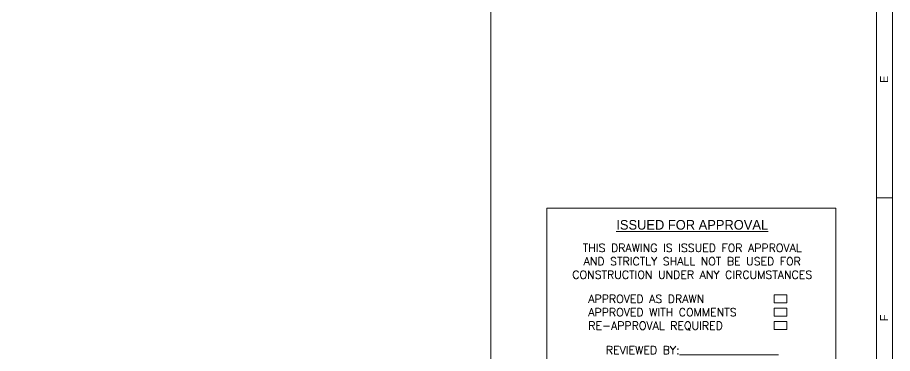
# Model space of a CAD drawing. Header units: feet. Extents: x -874657 to -867941, y -373275 to -356294.
# Drawn here: x -870119 to -867941, y -359646 to -358810 of the extents above; entities that cross this region are included whole.
import ezdxf

# ---------------------------------------------------------------- set-up
doc = ezdxf.new("R2010")
doc.units = ezdxf.units.FT
doc.header["$LTSCALE"] = 1350
doc.header["$MEASUREMENT"] = 0
doc.layers.get('0').update_dxf_attribs({"lineweight": 0})
doc.layers.add('FRAME 050', color=1, linetype='Continuous', lineweight=0)
doc.layers.add('FRAME TXT', color=3, linetype='Continuous', lineweight=0)
doc.styles.add('RomanD', font='CENTAUR.TTF')
doc.styles.add('RomanS', font='')
doc.styles.add('RomanS1', font='romans.shx')
doc.styles.get('RomanS').set_extended_font_data('AR CENA')

# ---------------------------------------------------------------- blocks, each defined once
blk = doc.blocks.new('SSQQ')
blk.add_line((1489789.41, -272863.1), (1489794.41, -272863.1))
for points in [[(1489794.41, -273085.85), (1488953.41, -273085.85), (1488953.41, -272491.85), (1489794.41, -272491.85)], [(1489789.41, -273080.85), (1488958.41, -273080.85), (1488958.41, -272496.85), (1489789.41, -272496.85)]]:
    blk.add_lwpolyline(points, close=True)
at = {"style": 'RomanS'}
for s, p in [('E', (1489793.03, -272827.25)), ('F', (1489793.03, -272901.5))]:
    blk.add_text(s, height=2.5, rotation=90, dxfattribs=at).set_placement(p)
blk = doc.blocks.new('APPROVAL')
at = {"layer": 'FRAME 050'}
for points in [[(-45, 0), (45, 0), (45, 60), (-45, 60)], [(25.72, 30.55), (29.72, 30.55), (29.72, 33.05), (25.72, 33.05)], [(25.72, 26.37), (29.72, 26.37), (29.72, 28.87), (25.72, 28.87)], [(25.72, 22.23), (29.72, 22.23), (29.72, 24.73), (25.72, 24.73)]]:
    blk.add_lwpolyline(points, close=True, dxfattribs=at)
at = {"insert": (-32.11, 33.02), "char_height": 2.5, "attachment_point": 1, "style": 'RomanS1'}
blk.add_mtext('APPROVED AS DRAWN\\PAPPROVED WITH COMMENTS\\PRE-APPROVAL REQUIRED', dxfattribs=at)
at = {"layer": 'FRAME TXT', "attachment_point": 2}
for s, insert, char_height, style in [('{\\LISSUED FOR APPROVAL}', (0.25, 56.34), 3, 'RomanD'), ('THIS DRAWING IS ISSUED FOR APPROVAL\\PAND STRICTLY SHALL NOT BE USED FOR\\PCONSTRUCTION UNDER ANY CIRCUMSTANCES', (0.25, 48.89), 2.5, 'RomanS1'), ('REVIEWED BY:__________________\\P\\PSIGN:___________DATE:__________', (0.25, 17.06), 2.5, 'RomanS1')]:
    blk.add_mtext(s, dxfattribs=dict(at, insert=insert, char_height=char_height, style=style))
blk = doc.blocks.new('A$Cb54ddd13')
at = {"layer": 'FRAME 050'}
blk.add_line((193501.2, 1351.5), (193501.2, 159401.4), dxfattribs=at)
for name, p, xscale, yscale, zscale in [('SSQQ', (-402475497.9, 73817193.4), 270.3076498061749, 270.3076498061749, 270.3076498061749), ('APPROVAL', (210389, 43104.7), 270.6333216734114, 270.6333216734114, 270.6333216734114)]:
    blk.add_blockref(name, p, dxfattribs=dict(xscale=xscale, yscale=yscale, zscale=zscale))

msp = doc.modelspace()

# ---------------------------------------------------------------- block references
at = {"color": 4, "linetype": 'Continuous', "xscale": 0.02954709151121422, "yscale": 0.02954709151121422, "zscale": 0.02954709151121422}
msp.add_blockref('A$Cb54ddd13', (-874657.4, -361038), dxfattribs=at)

doc.saveas('drawing.dxf')
